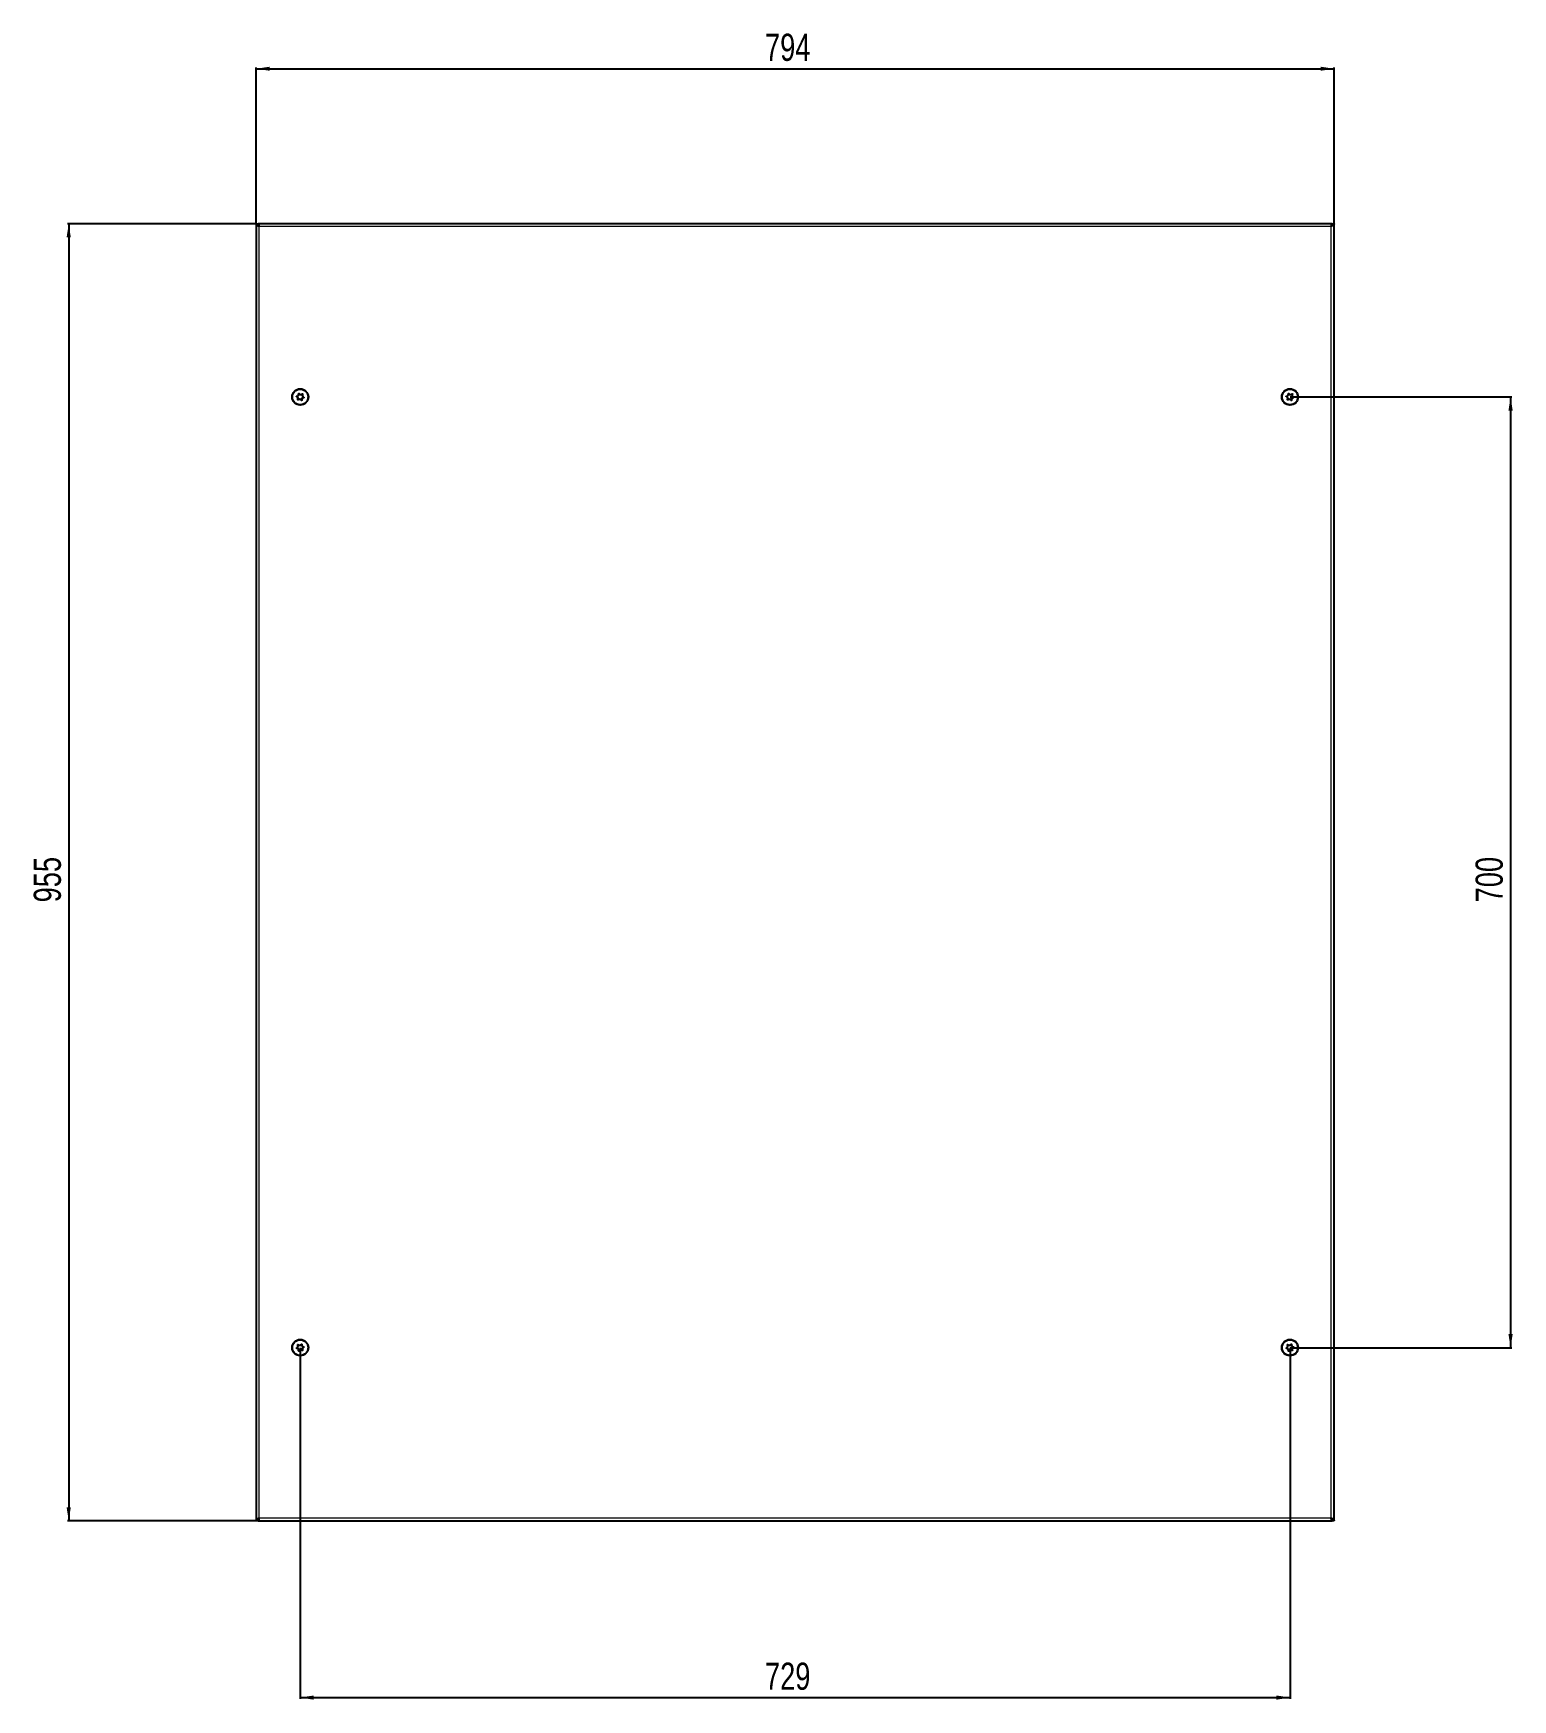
# Model space of a CAD drawing. Header units: millimetres. Extents: x -405 to 1696, y -337 to 996.
# Drawn here: x -405 to 684, y -337 to 889 of the extents above; entities that cross this region are included whole.
import ezdxf

# ---------------------------------------------------------------- set-up
doc = ezdxf.new("R2010")
doc.units = ezdxf.units.MM
doc.layers.add('FORMAT', color=7, linetype='Continuous')
doc.styles.add('SLDTEXTSTYLE0', font='TXT', dxfattribs={"width": 0.75})
doc.dimstyles.new('SLDDIMSTYLE1', dxfattribs={"dimtxt": 20, "dimasz": 10, "dimexe": 0, "dimexo": 0.0625, "dimgap": 5, "dimtad": 2, "dimdec": 1, "dimrnd": 1e-09, "dimzin": 12, "dimdsep": 46, "dimtxsty": 'SLDTEXTSTYLE0', "dimsah": 1, "dimcen": 0.09, "dimadec": 0, "dimazin": 3, "dimtfac": 1, "dimtofl": 0, "dimtmove": 0, "dimatfit": 3, "dimfxl": 0, "dimfrac": 2, "dimtolj": 1, "dimtzin": 12, "dimarcsym": 0})

# ---------------------------------------------------------------- blocks, each defined once
blk = doc.blocks.new('_D_1')
at = {"layer": 'FORMAT'}
for p, q in [((-241.3, 749.2), (-380.3, 749.2)), ((-379.3, 749.2), (-379.3, -205.8)), ((-241.3, -205.8), (-380.3, -205.8))]:
    blk.add_line(p, q, dxfattribs=at)
for points in [[(-379.3, 749.2), (-380.9, 739.2), (-377.8, 739.2)], [(-379.3, -205.8), (-377.8, -195.8), (-380.9, -195.8)]]:
    blk.add_solid(points, dxfattribs=at)
at = {"layer": 'FORMAT', "insert": (-405.1, 249.6), "char_height": 20, "attachment_point": 1, "rotation": 90, "style": 'SLDTEXTSTYLE0'}
blk.add_mtext('955', dxfattribs=at)
blk = doc.blocks.new('_D_2')
at = {"layer": 'FORMAT'}
for p, q in [((-241.3, 749.2), (-241.3, 864.4)), ((-241.3, 863.4), (552.7, 863.4)), ((552.7, 749.2), (552.7, 864.4))]:
    blk.add_line(p, q, dxfattribs=at)
for points in [[(-241.3, 863.4), (-231.3, 861.9), (-231.3, 864.9)], [(552.7, 863.4), (542.7, 864.9), (542.7, 861.9)]]:
    blk.add_solid(points, dxfattribs=at)
at = {"layer": 'FORMAT', "insert": (133.5, 889.2), "char_height": 20, "attachment_point": 1, "style": 'SLDTEXTSTYLE0'}
blk.add_mtext('794', dxfattribs=at)
blk = doc.blocks.new('_D_3')
at = {"layer": 'FORMAT'}
for p, q in [((520.2, 621.7), (683.7, 621.7)), ((682.7, 621.7), (682.7, -78.3)), ((520.2, -78.3), (683.7, -78.3))]:
    blk.add_line(p, q, dxfattribs=at)
for points in [[(682.7, 621.7), (681.1, 611.7), (684.2, 611.7)], [(682.7, -78.3), (684.2, -68.3), (681.1, -68.3)]]:
    blk.add_solid(points, dxfattribs=at)
at = {"layer": 'FORMAT', "insert": (656.9, 249.6), "char_height": 20, "attachment_point": 1, "rotation": 90, "style": 'SLDTEXTSTYLE0'}
blk.add_mtext('700', dxfattribs=at)
blk = doc.blocks.new('_D_4')
at = {"layer": 'FORMAT'}
for p, q in [((-208.8, -78.3), (-208.8, -336.9)), ((520.2, -78.3), (520.2, -336.9)), ((-208.8, -335.9), (520.2, -335.9))]:
    blk.add_line(p, q, dxfattribs=at)
for points in [[(-208.8, -335.9), (-198.8, -337.5), (-198.8, -334.4)], [(520.2, -335.9), (510.2, -334.4), (510.2, -337.5)]]:
    blk.add_solid(points, dxfattribs=at)
at = {"layer": 'FORMAT', "insert": (133.5, -310.2), "char_height": 20, "attachment_point": 1, "style": 'SLDTEXTSTYLE0'}
blk.add_mtext('729', dxfattribs=at)

msp = doc.modelspace()

# ---------------------------------------------------------------- linework, layer by layer
at = {"color": 7, "linetype": 'Continuous', "lineweight": 25}
for p, q in [((-241.33, 749.23), (-241.33, -205.77)), ((-241.33, 749.23), (-239.83, 749.23)), ((-239.63, 749.23), (-239.83, 749.23)), ((-239.63, 748.12), (-239.63, 749.23)), ((550.97, 749.23), (-239.63, 749.23)), ((550.97, 748.11), (550.97, 749.23)), ((551.17, 749.23), (550.98, 749.23)), ((551.17, 749.23), (552.67, 749.23)), ((552.67, -205.77), (552.67, 749.23)), ((-239.83, -205.77), (-241.33, -205.77)), ((-239.83, -205.77), (-239.63, -205.77)), ((-239.63, -204.66), (-239.63, -205.77)), ((-239.63, -205.77), (550.97, -205.77)), ((550.97, -204.66), (550.97, -205.77)), ((550.98, -205.77), (551.17, -205.77)), ((552.67, -205.77), (551.17, -205.77))]:
    msp.add_line(p, q, dxfattribs=at)
at = {"color": 8, "linetype": 'Continuous', "lineweight": 18}
for p, q in [((-239.23, 747.13), (-239.23, -203.67)), ((550.57, 747.13), (-239.23, 747.13)), ((550.57, -203.67), (550.57, 747.13)), ((-239.23, -203.67), (550.57, -203.67))]:
    msp.add_line(p, q, dxfattribs=at)
at = {"color": 7, "linetype": 'Continuous', "lineweight": 25}
for centre, radius in [((-208.83, 621.73), 6), ((-208.83, 621.73), 5.79), ((520.17, 621.73), 6), ((520.17, 621.73), 5.79), ((-208.83, 621.73), 1.85), ((520.17, 621.73), 1.85), ((-208.83, -78.27), 6), ((-208.83, -78.27), 5.79), ((520.17, -78.27), 6), ((520.17, -78.27), 5.78), ((-208.83, -78.27), 1.85), ((520.17, -78.27), 1.85)]:
    msp.add_circle(centre, radius, dxfattribs=at)
for points, knots in [([(-239.23, 747.13), (-239.5, 747.31), (-239.77, 747.48), (-240.29, 747.83), (-240.51, 748), (-240.91, 748.36), (-241.06, 748.53), (-241.27, 748.88), (-241.33, 749.05), (-241.33, 749.23)], [0, 0, 0, 0, 0.25, 0.25, 0.5, 0.5, 0.75, 0.75, 1, 1, 1, 1]), ([(-239.23, 747.13), (-239.38, 747.48), (-239.54, 747.83), (-239.76, 748.53), (-239.83, 748.88), (-239.83, 749.23)], [0, 0, 0, 0, 0.5, 0.5, 1, 1, 1, 1]), ([(-239.63, 749.23), (-239.59, 749.23), (-239.56, 749.17), (-239.49, 748.96), (-239.46, 748.81), (-239.39, 748.42), (-239.36, 748.19), (-239.29, 747.68), (-239.26, 747.4), (-239.23, 747.13)], [0, 0, 0, 0, 0.25, 0.25, 0.5, 0.5, 0.75, 0.75, 1, 1, 1, 1]), ([(552.67, 749.23), (552.67, 749.05), (552.62, 748.88), (552.41, 748.53), (552.25, 748.36), (551.86, 748), (551.63, 747.83), (551.12, 747.48), (550.85, 747.31), (550.57, 747.13)], [0, 0, 0, 0, 0.25, 0.25, 0.5, 0.5, 0.75, 0.75, 1, 1, 1, 1]), ([(551.17, 749.23), (551.17, 748.88), (551.11, 748.53), (550.89, 747.83), (550.73, 747.48), (550.57, 747.13)], [0, 0, 0, 0, 0.5, 0.5, 1, 1, 1, 1]), ([(550.57, 747.13), (550.61, 747.4), (550.64, 747.68), (550.71, 748.19), (550.74, 748.42), (550.81, 748.81), (550.84, 748.96), (550.91, 749.17), (550.94, 749.23), (550.97, 749.23)], [0, 0, 0, 0, 0.25, 0.25, 0.5, 0.5, 0.75, 0.75, 1, 1, 1, 1]), ([(-207.79, 619.13), (-207.78, 619.14), (-207.75, 619.15), (-207.73, 619.2), (-207.68, 619.34), (-207.65, 619.72), (-207.59, 620.26), (-207.22, 620.77), (-206.75, 621), (-206.38, 621.12), (-206.16, 621.21), (-206.09, 621.27), (-206.06, 621.3), (-206.05, 621.34), (-206.06, 621.37), (-206.09, 621.43), (-206.29, 621.61), (-206.69, 621.87), (-207.18, 622.39), (-207.18, 623.1), (-207.07, 623.56), (-207.05, 623.83), (-207.07, 623.9), (-207.08, 623.92), (-207.11, 623.94), (-207.15, 623.95), (-207.19, 623.95), (-207.27, 623.93), (-207.48, 623.85), (-207.83, 623.69), (-208.32, 623.53), (-208.94, 623.64), (-209.35, 624), (-209.65, 624.25), (-209.78, 624.33), (-209.83, 624.34), (-209.87, 624.33), (-209.9, 624.31), (-209.93, 624.26), (-209.97, 624.12), (-210.01, 623.74), (-210.06, 623.2), (-210.43, 622.68), (-210.9, 622.46), (-211.27, 622.33), (-211.49, 622.24), (-211.57, 622.19), (-211.59, 622.15), (-211.6, 622.12), (-211.59, 622.09), (-211.56, 622.03), (-211.36, 621.85), (-210.96, 621.59), (-210.48, 621.07), (-210.47, 620.36), (-210.58, 619.9), (-210.6, 619.63), (-210.59, 619.56), (-210.57, 619.54), (-210.54, 619.52), (-210.51, 619.51), (-210.46, 619.51), (-210.38, 619.53), (-210.17, 619.61), (-209.82, 619.77), (-209.33, 619.93), (-208.71, 619.81), (-208.3, 619.46), (-208, 619.21), (-207.88, 619.13), (-207.82, 619.12), (-207.8, 619.13), (-207.79, 619.13)], [0, 0, 0, 0, 0.0020087, 0.00442, 0.0093647, 0.0255282, 0.0677053, 0.0957862, 0.1246456, 0.1503415, 0.1605194, 0.1633943, 0.1656965, 0.1672448, 0.1688741, 0.1707699, 0.1786058, 0.2119941, 0.2499945, 0.2879948, 0.3213831, 0.329219, 0.3311148, 0.3327441, 0.3342924, 0.3362166, 0.3385353, 0.3413178, 0.349662, 0.3753578, 0.4042173, 0.4322982, 0.4744753, 0.4906388, 0.4966691, 0.49844, 0.5, 0.5020087, 0.50442, 0.5093647, 0.5255282, 0.5677053, 0.5957862, 0.6246456, 0.6503415, 0.6605194, 0.6633943, 0.6656965, 0.6672448, 0.6688741, 0.6707699, 0.6786058, 0.7119941, 0.7499945, 0.7879948, 0.8213831, 0.829219, 0.8311148, 0.8327441, 0.8342924, 0.8362166, 0.8385353, 0.8413178, 0.849662, 0.8753578, 0.9042173, 0.9322982, 0.9744753, 0.9906388, 0.9966691, 0.99844, 1, 1, 1, 1]), ([(519.14, 624.33), (519.13, 624.32), (519.1, 624.31), (519.07, 624.26), (519.03, 624.12), (518.99, 623.73), (518.94, 623.2), (518.57, 622.68), (518.1, 622.46), (517.73, 622.33), (517.51, 622.24), (517.43, 622.19), (517.41, 622.15), (517.4, 622.12), (517.41, 622.09), (517.44, 622.03), (517.64, 621.85), (518.04, 621.59), (518.52, 621.07), (518.53, 620.36), (518.42, 619.9), (518.4, 619.63), (518.41, 619.56), (518.43, 619.54), (518.46, 619.52), (518.49, 619.51), (518.54, 619.51), (518.62, 619.53), (518.83, 619.61), (519.18, 619.77), (519.67, 619.93), (520.29, 619.82), (520.7, 619.46), (521, 619.21), (521.13, 619.13), (521.18, 619.12), (521.22, 619.13), (521.25, 619.15), (521.27, 619.2), (521.31, 619.34), (521.35, 619.72), (521.41, 620.26), (521.78, 620.77), (522.25, 621), (522.62, 621.12), (522.84, 621.21), (522.91, 621.27), (522.94, 621.3), (522.95, 621.34), (522.94, 621.37), (522.91, 621.43), (522.71, 621.61), (522.31, 621.87), (521.82, 622.39), (521.82, 623.1), (521.93, 623.56), (521.95, 623.83), (521.93, 623.9), (521.92, 623.92), (521.89, 623.94), (521.85, 623.95), (521.81, 623.95), (521.73, 623.93), (521.52, 623.85), (521.17, 623.69), (520.68, 623.53), (520.06, 623.64), (519.65, 624), (519.35, 624.25), (519.22, 624.33), (519.17, 624.34), (519.15, 624.33), (519.14, 624.33)], [0, 0, 0, 0, 0.0020087, 0.00442, 0.0093647, 0.0255282, 0.0677053, 0.0957862, 0.1246456, 0.1503415, 0.1605194, 0.1633943, 0.1656965, 0.1672448, 0.1688741, 0.1707699, 0.1786058, 0.2119941, 0.2499945, 0.2879948, 0.3213831, 0.329219, 0.3311148, 0.3327441, 0.3342924, 0.3362166, 0.3385353, 0.3413178, 0.349662, 0.3753578, 0.4042173, 0.4322982, 0.4744753, 0.4906388, 0.4966691, 0.49844, 0.5, 0.5020087, 0.50442, 0.5093647, 0.5255282, 0.5677053, 0.5957862, 0.6246456, 0.6503415, 0.6605194, 0.6633943, 0.6656965, 0.6672448, 0.6688741, 0.6707699, 0.6786058, 0.7119941, 0.7499945, 0.7879948, 0.8213831, 0.829219, 0.8311148, 0.8327441, 0.8342924, 0.8362166, 0.8385353, 0.8413178, 0.849662, 0.8753578, 0.9042173, 0.9322982, 0.9744753, 0.9906388, 0.9966691, 0.99844, 1, 1, 1, 1]), ([(-207.79, -75.67), (-207.8, -75.67), (-207.83, -75.66), (-207.88, -75.68), (-208.01, -75.75), (-208.3, -76), (-208.71, -76.36), (-209.33, -76.47), (-209.82, -76.31), (-210.18, -76.15), (-210.4, -76.06), (-210.5, -76.05), (-210.54, -76.06), (-210.57, -76.08), (-210.59, -76.1), (-210.6, -76.17), (-210.58, -76.44), (-210.47, -76.9), (-210.48, -77.61), (-210.96, -78.13), (-211.36, -78.39), (-211.56, -78.57), (-211.59, -78.63), (-211.6, -78.66), (-211.59, -78.69), (-211.57, -78.72), (-211.54, -78.75), (-211.47, -78.79), (-211.26, -78.88), (-210.9, -79), (-210.43, -79.23), (-210.06, -79.74), (-210.01, -80.28), (-209.97, -80.67), (-209.93, -80.81), (-209.89, -80.86), (-209.86, -80.87), (-209.82, -80.88), (-209.77, -80.86), (-209.64, -80.79), (-209.35, -80.54), (-208.94, -80.19), (-208.32, -80.07), (-207.83, -80.23), (-207.47, -80.39), (-207.25, -80.48), (-207.15, -80.49), (-207.11, -80.48), (-207.08, -80.46), (-207.07, -80.44), (-207.05, -80.37), (-207.07, -80.1), (-207.18, -79.64), (-207.18, -78.93), (-206.69, -78.41), (-206.29, -78.15), (-206.09, -77.97), (-206.06, -77.91), (-206.05, -77.88), (-206.06, -77.85), (-206.08, -77.82), (-206.11, -77.79), (-206.18, -77.75), (-206.39, -77.66), (-206.75, -77.54), (-207.22, -77.32), (-207.59, -76.8), (-207.65, -76.26), (-207.69, -75.87), (-207.73, -75.73), (-207.76, -75.68), (-207.78, -75.67), (-207.79, -75.67)], [0, 0, 0, 0, 0.0020087, 0.00442, 0.0093647, 0.0255282, 0.0677053, 0.0957862, 0.1246456, 0.1503415, 0.1605194, 0.1633943, 0.1656965, 0.1672448, 0.1688741, 0.1707699, 0.1786058, 0.2119941, 0.2499945, 0.2879948, 0.3213831, 0.329219, 0.3311148, 0.3327441, 0.3342924, 0.3362166, 0.3385353, 0.3413178, 0.349662, 0.3753578, 0.4042173, 0.4322982, 0.4744753, 0.4906388, 0.4966691, 0.49844, 0.5, 0.5020087, 0.50442, 0.5093647, 0.5255282, 0.5677053, 0.5957862, 0.6246456, 0.6503415, 0.6605194, 0.6633943, 0.6656965, 0.6672448, 0.6688741, 0.6707699, 0.6786058, 0.7119941, 0.7499945, 0.7879948, 0.8213831, 0.829219, 0.8311148, 0.8327441, 0.8342924, 0.8362166, 0.8385353, 0.8413178, 0.849662, 0.8753578, 0.9042173, 0.9322982, 0.9744753, 0.9906388, 0.9966691, 0.99844, 1, 1, 1, 1]), ([(519.14, -80.87), (519.15, -80.87), (519.17, -80.88), (519.23, -80.86), (519.36, -80.79), (519.65, -80.54), (520.06, -80.19), (520.68, -80.07), (521.17, -80.23), (521.53, -80.39), (521.75, -80.48), (521.85, -80.49), (521.89, -80.48), (521.92, -80.46), (521.93, -80.44), (521.95, -80.37), (521.93, -80.1), (521.82, -79.64), (521.82, -78.93), (522.31, -78.41), (522.71, -78.15), (522.91, -77.97), (522.94, -77.91), (522.95, -77.88), (522.94, -77.85), (522.92, -77.82), (522.89, -77.79), (522.82, -77.75), (522.61, -77.66), (522.25, -77.54), (521.78, -77.32), (521.41, -76.8), (521.35, -76.26), (521.31, -75.88), (521.27, -75.73), (521.24, -75.69), (521.21, -75.67), (521.17, -75.66), (521.12, -75.68), (520.99, -75.75), (520.7, -76), (520.29, -76.36), (519.67, -76.47), (519.18, -76.31), (518.82, -76.15), (518.6, -76.06), (518.5, -76.05), (518.46, -76.06), (518.43, -76.08), (518.41, -76.1), (518.4, -76.17), (518.42, -76.44), (518.53, -76.9), (518.52, -77.61), (518.04, -78.13), (517.64, -78.39), (517.44, -78.57), (517.41, -78.63), (517.4, -78.66), (517.41, -78.69), (517.43, -78.72), (517.46, -78.75), (517.53, -78.79), (517.74, -78.88), (518.1, -79), (518.57, -79.23), (518.94, -79.74), (518.99, -80.28), (519.03, -80.67), (519.08, -80.81), (519.11, -80.86), (519.13, -80.87), (519.14, -80.87)], [0, 0, 0, 0, 0.0020087, 0.00442, 0.0093647, 0.0255282, 0.0677053, 0.0957862, 0.1246456, 0.1503415, 0.1605194, 0.1633943, 0.1656965, 0.1672448, 0.1688741, 0.1707699, 0.1786058, 0.2119941, 0.2499945, 0.2879948, 0.3213831, 0.329219, 0.3311148, 0.3327441, 0.3342924, 0.3362166, 0.3385353, 0.3413178, 0.349662, 0.3753578, 0.4042173, 0.4322982, 0.4744753, 0.4906388, 0.4966691, 0.49844, 0.5, 0.5020087, 0.50442, 0.5093647, 0.5255282, 0.5677053, 0.5957862, 0.6246456, 0.6503415, 0.6605194, 0.6633943, 0.6656965, 0.6672448, 0.6688741, 0.6707699, 0.6786058, 0.7119941, 0.7499945, 0.7879948, 0.8213831, 0.829219, 0.8311148, 0.8327441, 0.8342924, 0.8362166, 0.8385353, 0.8413178, 0.849662, 0.8753578, 0.9042173, 0.9322982, 0.9744753, 0.9906388, 0.9966691, 0.99844, 1, 1, 1, 1]), ([(-241.33, -205.77), (-241.33, -205.6), (-241.27, -205.42), (-241.06, -205.07), (-240.91, -204.9), (-240.52, -204.55), (-240.28, -204.37), (-239.78, -204.02), (-239.5, -203.85), (-239.23, -203.67)], [0, 0, 0, 0, 0.25, 0.25, 0.5, 0.5, 0.75, 0.75, 1, 1, 1, 1]), ([(-239.83, -205.77), (-239.83, -205.6), (-239.81, -205.42), (-239.75, -205.07), (-239.71, -204.9), (-239.59, -204.55), (-239.53, -204.37), (-239.38, -204.02), (-239.3, -203.85), (-239.23, -203.67)], [0, 0, 0, 0, 0.25, 0.25, 0.5, 0.5, 0.75, 0.75, 1, 1, 1, 1]), ([(-239.23, -203.67), (-239.26, -203.95), (-239.29, -204.22), (-239.36, -204.73), (-239.39, -204.96), (-239.46, -205.35), (-239.49, -205.51), (-239.56, -205.72), (-239.59, -205.77), (-239.63, -205.77)], [0, 0, 0, 0, 0.25, 0.25, 0.5, 0.5, 0.75, 0.75, 1, 1, 1, 1]), ([(550.97, -205.77), (550.94, -205.77), (550.91, -205.72), (550.84, -205.51), (550.81, -205.35), (550.74, -204.96), (550.71, -204.73), (550.64, -204.22), (550.61, -203.95), (550.57, -203.67)], [0, 0, 0, 0, 0.25, 0.25, 0.5, 0.5, 0.75, 0.75, 1, 1, 1, 1]), ([(550.57, -203.67), (550.85, -203.85), (551.12, -204.02), (551.63, -204.37), (551.86, -204.54), (552.25, -204.9), (552.41, -205.07), (552.62, -205.42), (552.67, -205.59), (552.67, -205.77)], [0, 0, 0, 0, 0.25, 0.25, 0.5, 0.5, 0.75, 0.75, 1, 1, 1, 1]), ([(550.57, -203.67), (550.73, -204.02), (550.89, -204.37), (551.11, -205.07), (551.17, -205.42), (551.17, -205.77)], [0, 0, 0, 0, 0.5, 0.5, 1, 1, 1, 1])]:
    msp.add_open_spline(points, degree=3, knots=knots, dxfattribs=at)

# ---------------------------------------------------------------- dimensions: what is measured, and where the dimension line sits
at = {"layer": 'FORMAT'}
for base, p1, p2, picture, middle in [((552.67, 863.4), (-241.33, 749.23), (552.67, 749.23), '_D_2', (155.67, 863.4)), ((520.17, -335.94), (-208.83, -78.27), (520.17, -78.27), '_D_4', (155.67, -335.94))]:
    dim = msp.add_linear_dim(base=base, p1=p1, p2=p2, dimstyle='SLDDIMSTYLE1', dxfattribs=at)
    dim.commit()
    dim.dimension.update_dxf_attribs({"geometry": picture, "text_midpoint": middle, "dimtype": 160})
for base, p1, p2, picture, middle in [((-379.33, -205.77), (-241.33, 749.23), (-241.33, -205.77), '_D_1', (-379.33, 271.73)), ((682.68, -78.27), (520.17, 621.73), (520.17, -78.27), '_D_3', (682.68, 271.73))]:
    dim = msp.add_linear_dim(base=base, p1=p1, p2=p2, angle=90, dimstyle='SLDDIMSTYLE1', dxfattribs=at)
    dim.commit()
    dim.dimension.update_dxf_attribs({"geometry": picture, "text_midpoint": middle, "dimtype": 160})

doc.saveas('drawing.dxf')
